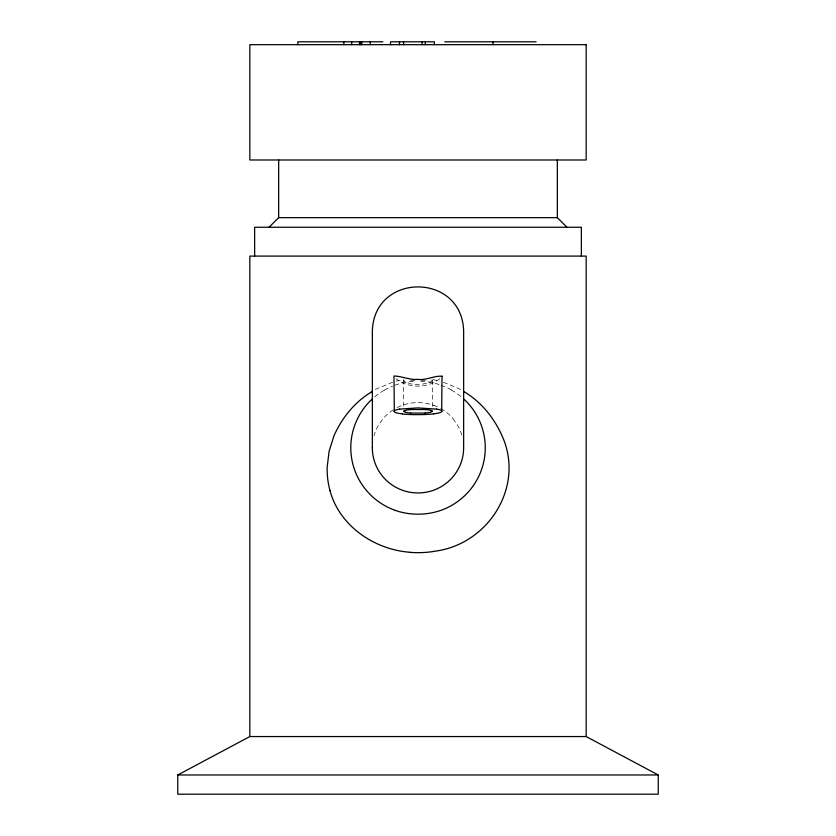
<?xml version="1.0" encoding="UTF-8"?>
<svg xmlns="http://www.w3.org/2000/svg" width="836" height="836" viewBox="0 0 836 836"><rect width="100%" height="100%" fill="white"/><g stroke="black" fill="none" stroke-linecap="round" stroke-linejoin="round"><path stroke-width="0.63" stroke-dasharray="4.18 3.13" d="M431.543 380.025L432.191 380.882L429.046 382.731L419.264 384.779L410.518 383.902L404.081 381.143M403.589 406.16L403.589 380.443L404.457 380.025M439.767 378.729C427.51 388.615 408.49 388.604 396.233 378.729M375.333 389.44L392.575 382.219M396.097 381.143L403.37 379.575M425.44 380.411L421.741 380.641A13.742 2.309 0 0 1 420.529 380.704M410.518 380.411L414.269 380.641A13.742 2.309 0 0 0 415.502 380.704M432.63 379.575L439.914 381.143M443.435 382.219L460.667 389.44M452.966 418.721L457.532 425.179A45.614 45.154 -0.4 0 1 461.932 435.525M432.411 380.443L432.411 406.16M393.244 409.818A45.792 45.332 -0.2 0 0 383.034 418.721L378.468 425.179A45.614 45.154 -0.2 0 0 374.068 435.525M397.173 407.56A45.792 45.332 -0.2 0 1 402.388 405.314A45.489 45.029 0 0 1 433.539 405.314M433.497 405.209A45.792 45.332 -0.2 0 1 438.733 407.435M440.729 408.501A45.792 45.332 -0.2 0 1 452.945 418.491M404.216 381.174A13.919 1.965 16.3 0 1 403.61 380.453M374.779 396.766A67.235 66.556 -0.1 0 1 384.372 390.119M451.356 389.984A67.235 66.556 -0.1 0 1 460.981 396.598M384.372 390.109A67.162 66.483 0.1 0 1 392.565 386.117M394.989 385.187A67.162 66.483 0.1 0 1 415.398 381.226M420.633 381.226A67.162 66.483 0.1 0 1 439.809 384.779M441.032 385.208A67.162 66.483 0.1 0 1 451.649 390.13"/><path stroke-width="1.25" d="M441.93 376.357C435.629 375.155 425.764 380.641 418 379.366C409.891 380.192 401.468 376.064 393.975 376.001L394.341 411.887A24.004 3.48 -0.4 0 0 399.441 413.506M393.975 411.302L394.341 410.706A24.025 3.313 -0.5 0 1 399.754 409.128M442.025 376.001L441.659 411.887A24.004 3.448 0.2 0 1 436.256 413.465M432.411 411.302L430.477 412.326M269.056 227.256L278.67 217.653L557.33 217.653L566.944 227.256M372.145 391.572C355.049 401.635 342.07 417.634 334.034 435.64L329.144 451.106L327.169 467.115A68.907 58.551 -89.9 0 0 330.032 490.638M177.765 774.982L249.839 736.547L586.161 736.547L658.235 774.982L658.235 794.2L177.765 794.2L177.765 774.982L658.235 774.982M433.361 551.405C488.078 545.344 525.311 486.479 501.966 435.64C493.94 417.645 480.94 401.614 463.855 391.572M433.445 413.904L436.402 413.486M399.598 409.107L418 407.905L436.402 409.107M410.789 409.535L425.21 409.535M425.21 413.057L410.789 413.057M382.867 41.8L297.835 41.8L297.835 44.684M444.752 41.8L536.116 41.8M410.298 552.282C374.685 549.837 339.489 526.084 329.99 490.659M399.598 413.486L402.555 413.904M395 510.336C409.828 515.467 426.172 515.467 441 510.336A67.235 66.567 0.2 0 0 464.147 399.336M405.523 412.326L403.589 411.302A14.4 1.996 -0.1 0 1 410.706 409.598M442.025 411.302L441.659 410.706A24.004 3.448 0.2 0 0 436.57 409.044M586.161 736.547L586.161 256.088L249.839 256.088L249.839 736.547M581.354 256.088L581.354 227.256L254.646 227.256L254.646 256.088M557.33 159.989L557.33 217.653M492.989 41.8L492.989 44.684M434.344 44.684L434.344 41.8L390.496 41.8L390.496 44.684M425.336 41.8L425.336 44.684M422.138 41.8L422.138 44.684M403.569 41.8L403.569 44.684M399.503 41.8L399.503 44.684M372.354 447.772L372.354 331.464C373.514 272.076 462.486 272.076 463.646 331.464L463.646 447.772A45.614 45.154 -0.4 0 1 452.955 476.802A45.666 45.217 0.4 0 1 418 492.947A45.666 45.207 0 0 1 372.323 447.521M370.285 41.8L370.285 44.684M361.695 41.8L361.695 44.684M360.253 41.8L360.253 44.684M359.522 41.8L359.522 44.684M351.663 41.8L351.663 44.684M343.815 41.8L343.815 44.684M278.67 159.989L278.67 217.653M433.32 413.883A24.035 3.313 -0.1 0 1 422.138 414.614L413.83 414.646A24.035 3.313 -0.1 0 1 402.45 413.914M430.383 412.315A14.4 1.996 -0.1 0 1 425.116 413.036M410.716 413.047A14.4 1.996 -0.1 0 1 405.45 412.315M425.106 409.556A14.4 1.996 -0.1 0 1 432.411 411.27M394.78 510.221A67.235 66.567 0.2 0 1 372.093 399.148M433.382 551.499A87.425 74.906 0 0 1 410.288 552.377M586.161 44.684L249.839 44.684L249.839 159.989L586.161 159.989L586.161 44.684"/></g></svg>
